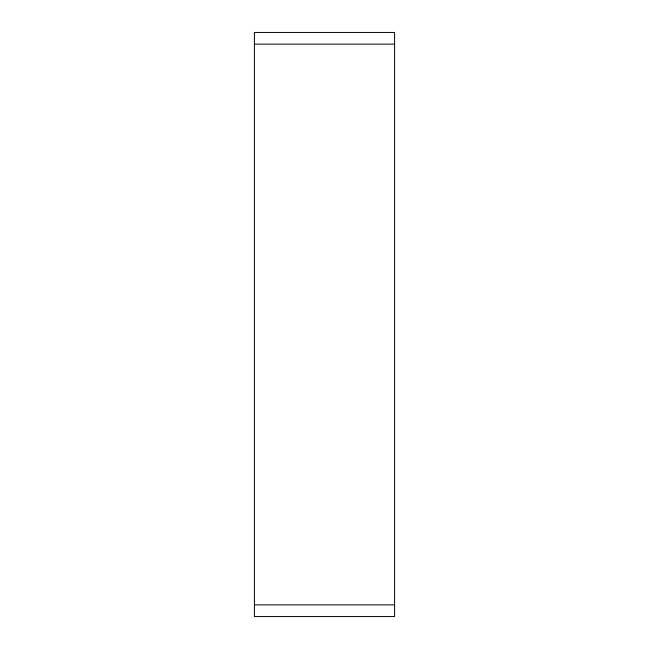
<?xml version="1.0" encoding="UTF-8"?>
<svg xmlns="http://www.w3.org/2000/svg" width="649" height="649" viewBox="0 0 649 649"><rect width="100%" height="100%" fill="white"/><g stroke="black" fill="none" stroke-linecap="round" stroke-linejoin="round"><path stroke-width="0.97" d="M254.408 44.132L394.592 44.132M254.408 604.868L394.592 604.868M394.592 32.45L254.408 32.45L254.408 616.55L394.592 616.55L394.592 32.45"/></g></svg>
